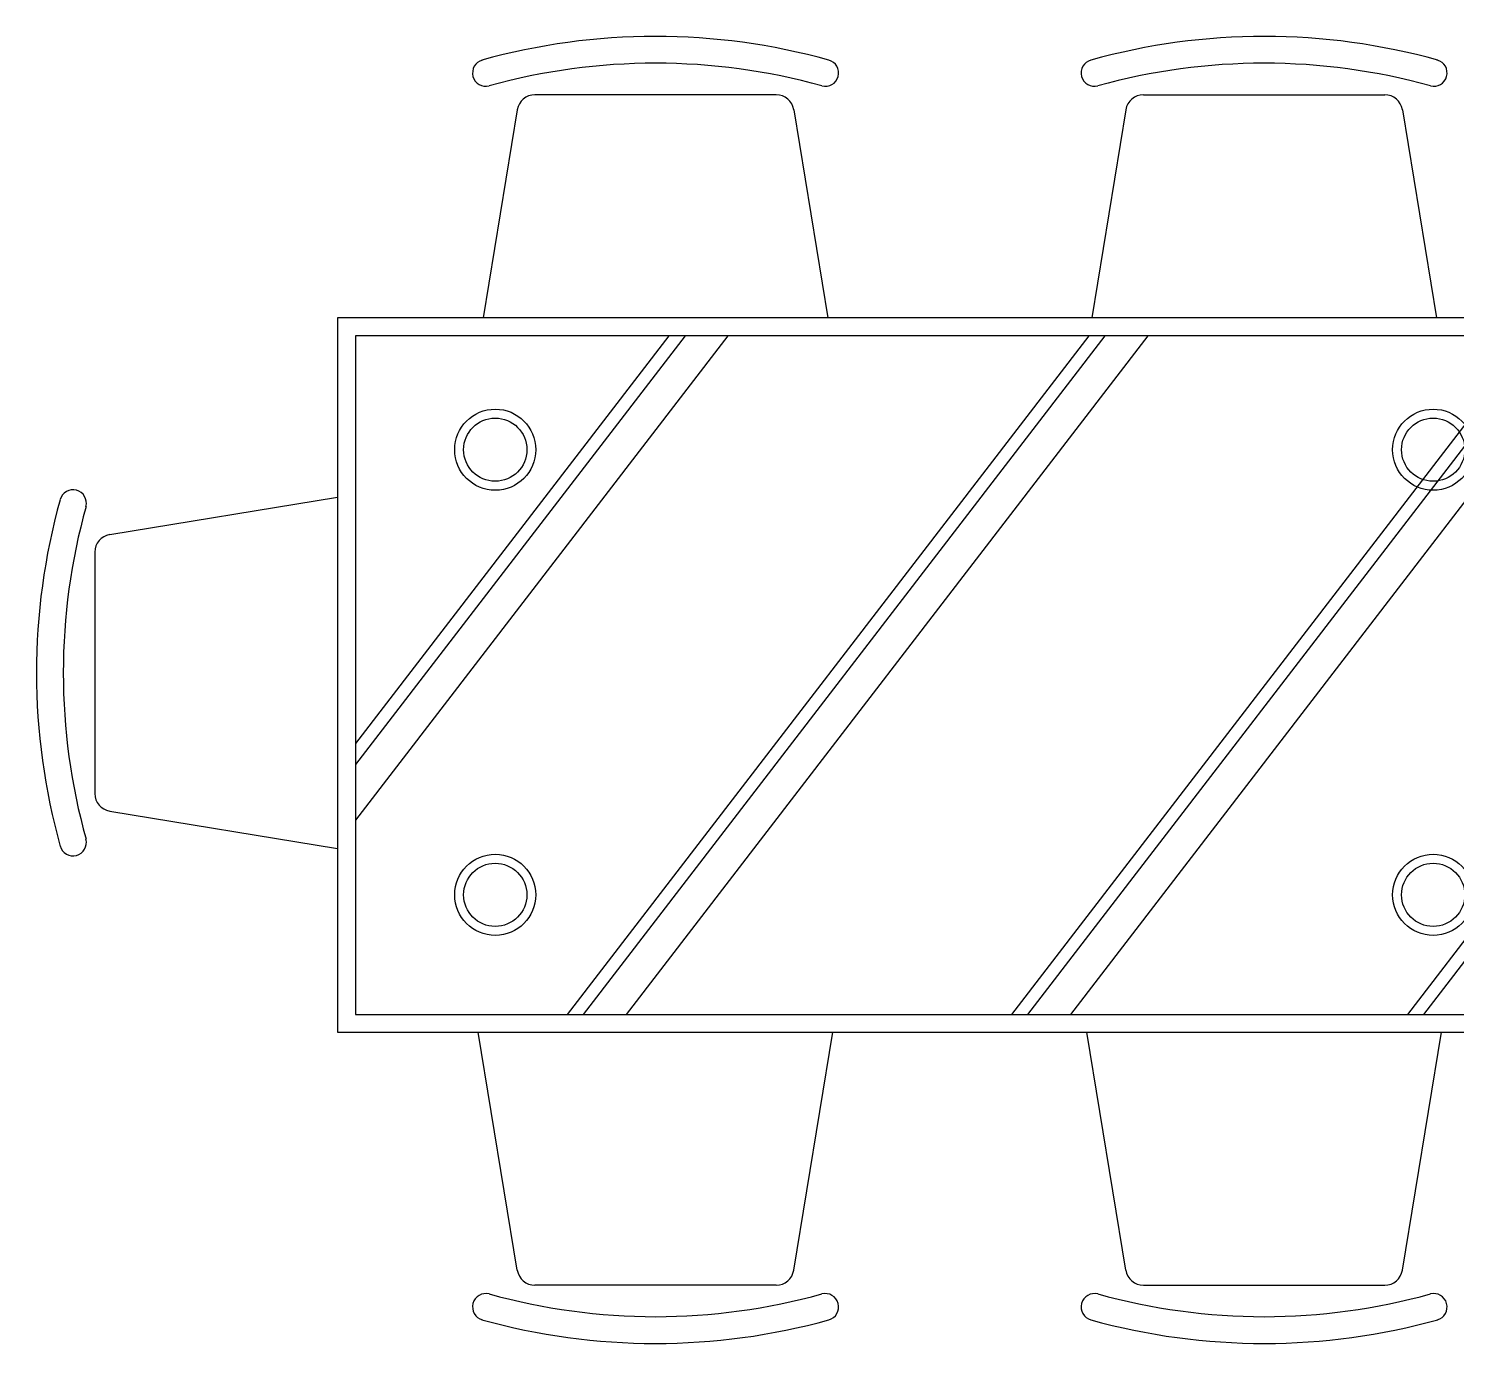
# Model space of a CAD drawing. Extents: x 15.9 to 33.1, y 12.3 to 21.3.
# Drawn here: x 28.15 to 29.749, y 16.148 to 17.629 of the extents above; entities that cross this region are included whole.
import ezdxf

# ---------------------------------------------------------------- set-up
doc = ezdxf.new("R2010")
doc.units = 0
doc.header["$LTSCALE"] = 0.5
doc.header["$MEASUREMENT"] = 0
doc.layers.get('0').update_dxf_attribs({"linetype": 'CONTINUOUS'})

# ---------------------------------------------------------------- blocks, each defined once
blk = doc.blocks.new('A$C01F42A49')
for p, q in [((0.8254, 1.3954), (0.5552, 1.3954)), ((1.2367, 1.3954), (1.5069, 1.3954)), ((0.5355, 1.3787), (0.4972, 1.1456)), ((0.8451, 1.3787), (0.8834, 1.1456)), ((1.217, 1.3787), (1.1787, 1.1456)), ((1.5266, 1.3787), (1.5649, 1.1456)), ((1.7342, 1.1456), (0.3342, 1.1456)), ((0.3342, 1.1456), (0.3342, 0.3456)), ((1.7342, 0.3456), (1.7342, 1.1456)), ((1.7142, 1.1256), (0.3542, 1.1256)), ((0.3542, 1.1256), (0.3542, 0.3656)), ((1.7142, 0.3656), (1.7142, 1.1256)), ((0.0792, 0.9029), (0.3342, 0.9448)), ((1.9892, 0.9029), (1.7342, 0.9448)), ((0.0624, 0.8832), (0.0624, 0.613)), ((2.0059, 0.8832), (2.0059, 0.613)), ((0.0792, 0.5933), (0.3342, 0.5514)), ((1.9892, 0.5933), (1.7342, 0.5514)), ((0.3542, 0.3656), (1.7142, 0.3656)), ((0.3342, 0.3456), (1.7342, 0.3456)), ((0.5355, 0.0792), (0.4917, 0.3456)), ((0.8451, 0.0792), (0.8889, 0.3456)), ((1.217, 0.0792), (1.1732, 0.3456)), ((1.5266, 0.0792), (1.5704, 0.3456)), ((0.8254, 0.0624), (0.5552, 0.0624)), ((1.2367, 0.0624), (1.5069, 0.0624))]:
    blk.add_line(p, q)
at = {"linetype": 'ByBlock'}
for p, q in [((0.7713, 1.1256), (0.3542, 0.583)), ((0.7233, 1.1256), (0.3542, 0.6453)), ((0.7053, 1.1256), (0.3542, 0.6688)), ((1.1756, 1.1256), (0.5914, 0.3656)), ((1.1936, 1.1256), (0.6094, 0.3656)), ((1.2416, 1.1256), (0.6573, 0.3656)), ((1.6731, 1.1256), (1.0888, 0.3656)), ((1.6911, 1.1256), (1.1068, 0.3656)), ((1.7142, 1.0932), (1.1548, 0.3656)), ((1.7142, 0.6023), (1.5322, 0.3656)), ((1.7142, 0.5788), (1.5502, 0.3656)), ((1.7142, 0.5165), (1.5981, 0.3656))]:
    blk.add_line(p, q, dxfattribs=at)
for centre, radius in [((0.5108, 0.998), 0.0454), ((1.5611, 0.998), 0.0454), ((0.5108, 0.998), 0.0354), ((1.5611, 0.998), 0.0354), ((0.5108, 0.4995), 0.0454), ((1.5611, 0.4995), 0.0454), ((0.5108, 0.4995), 0.0354), ((1.5611, 0.4995), 0.0354)]:
    blk.add_circle(centre, radius)
for centre, radius, start, end in [((0.6903, 0.7365), 0.7243, 74.4701, 105.577), ((1.3718, 0.7365), 0.7243, 74.423, 105.5299), ((0.5004, 1.4199), 0.015, 105.4901, 284.2842), ((0.6903, 0.7369), 0.6939, 74.4325, 105.5675), ((0.8803, 1.4199), 0.015, 255.7158, 74.5099), ((1.1819, 1.4199), 0.015, 105.4901, 284.2842), ((1.3718, 0.7369), 0.6939, 74.4325, 105.5675), ((1.5617, 1.4199), 0.015, 255.7158, 74.5099), ((0.5552, 1.3754), 0.02, 90, 170.6717), ((0.8254, 1.3754), 0.02, 9.3283, 90), ((1.2367, 1.3754), 0.02, 90, 170.6717), ((1.5069, 1.3754), 0.02, 9.3283, 90), ((0.038, 0.9381), 0.015, 345.7158, 164.5099), ((2.0303, 0.9381), 0.015, 15.4901, 194.2842), ((0.7214, 0.7481), 0.7243, 164.4701, 195.577), ((0.721, 0.7481), 0.6939, 164.4325, 195.5675), ((1.3473, 0.7481), 0.6939, 344.4325, 15.5675), ((1.347, 0.7481), 0.7243, 344.423, 15.5299), ((0.0824, 0.8832), 0.02, 99.3283, 180), ((1.9859, 0.8832), 0.02, 0, 80.6717), ((0.0824, 0.613), 0.02, 180, 260.6717), ((1.9859, 0.613), 0.02, 279.3283, 0), ((0.038, 0.5582), 0.015, 195.4901, 14.2842), ((2.0303, 0.5582), 0.015, 165.7158, 344.5099), ((0.5552, 0.0824), 0.02, 189.3283, 270), ((0.8254, 0.0824), 0.02, 270, 350.6717), ((1.2367, 0.0824), 0.02, 189.3283, 270), ((1.5069, 0.0824), 0.02, 270, 350.6717), ((0.5004, 0.038), 0.015, 75.7158, 254.5099), ((0.6903, 0.721), 0.6939, 254.4325, 285.5675), ((0.8803, 0.038), 0.015, 285.4901, 104.2842), ((1.1819, 0.038), 0.015, 75.7158, 254.5099), ((1.3718, 0.721), 0.6939, 254.4325, 285.5675), ((1.5617, 0.038), 0.015, 285.4901, 104.2842), ((0.6903, 0.7214), 0.7243, 254.423, 285.5299), ((1.3718, 0.7214), 0.7243, 254.4701, 285.577)]:
    blk.add_arc(centre, radius, start, end)

msp = doc.modelspace()

# ---------------------------------------------------------------- block references
msp.add_blockref('A$C01F42A49', (28.1619, 16.1598))

doc.saveas('drawing.dxf')
